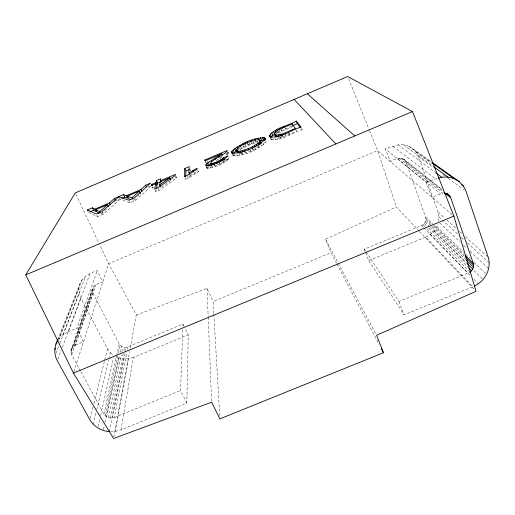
<?xml version="1.0" encoding="UTF-8"?>
<svg xmlns="http://www.w3.org/2000/svg" width="515" height="515" viewBox="0 0 515 515"><rect width="100%" height="100%" fill="white"/><g stroke="black" fill="none" stroke-linecap="round" stroke-linejoin="round"><path stroke-width="0.39" stroke-dasharray="2.58 1.93" d="M110.719 431.583L115.257 431.422L121.019 429.851L186.836 403.091L188.245 334.866L185.104 328.383M190.247 170.761L190.293 169.184M226.182 153.811L226.729 155.092L228.081 153.805L228.409 152.974L227.862 151.706M186.836 403.091L180.527 390.518L182.793 329.664M182.915 326.465L183.005 324.057L127.862 346.833C124.765 348.095 120.838 346.891 119.229 343.891L92.855 293.087C89.752 286.771 97.979 283.25 102.697 282.098L97.284 270.523C90.325 273.072 82.632 276.426 79.889 283.926L57.995 338.915M190.112 175.493L198.243 170.826L198.262 171.791L188.432 178.055L185.49 179.304L185.606 177.044M368.727 260.526L425.731 237.048L472.918 286.803L404.056 314.794L368.727 260.526L364.317 249.189L421.585 225.538C424.746 224.244 426.793 220.517 425.648 217.195L405.949 162.064C403.271 155.279 394.728 158.968 390.37 161.562L385.22 148.874L398.166 144.844L403.419 144.773L408.401 146.067L412.773 148.642L430.469 161.221M438.619 221.141L438.935 216.886L437.975 212.103L418.553 156.792L416.236 152.298L412.773 148.642M154.97 189.81L155.891 191.76L159.071 190.408L176.452 177.978L176.561 176.915L172.287 178.731M121.019 429.851L133.353 357.481L188.245 334.866M115.257 431.422L128.55 358.801L133.353 357.481M113.873 436.907L129.632 351.178M130.211 348.031L136.288 315L108.62 263.68L99.762 244.902M80.919 371.766L103.959 414.137C105.968 417.671 110.667 418.972 114.356 417.498L126.812 352.324M127.411 349.189L127.862 346.833M112.424 418.026L125.177 352.775M125.332 351.99L126.252 347.277M109.206 431.641L123.51 358.949L128.55 358.801M110.397 418.096L123.304 353.612M123.935 350.47L124.566 347.322M155.891 191.76L156.2 190.183M108.408 417.704L121.302 354.835M121.946 351.687L122.911 346.975M103.431 429.697L104.255 425.796M104.912 422.673L118.566 357.919L115.991 356.689M106.592 416.867L119.429 355.665M120.085 352.53L121.405 346.247M105.073 415.656L117.806 356.161M118.476 353.026L120.15 345.198M58.568 340.009L78.866 288.645L79.889 283.926M103.959 414.137L116.512 356.38M116.686 355.601L119.229 343.891M80.54 371.064L71.707 354.822L70.877 351.114L92.546 288.368M154.043 187.505L152.569 188.13L152.813 187.009M98.185 426.459L99.929 418.689M100.631 415.579L113.538 358.099M93.279 424.399L96.054 412.695M96.794 409.58L108.626 359.657M108.813 358.878L110.287 352.64L107.513 348.739L80.894 298.088L79.213 293.473L78.866 288.645M90.292 418.328L93.163 406.728M93.93 403.638L107.513 348.739M73.935 371.56L108.62 263.68L377.624 150.618L452.067 214.53M71.282 349.273L73.594 346.209L75.345 345.205L95.932 284.93M71.707 354.822L92.855 293.087M73.594 346.209L94.477 285.774M425.731 237.048C431.287 234.518 436.166 229.89 437.853 223.903M71.025 353.013L92.301 291.542M70.877 351.114L93.324 286.945M207.082 167.259L206.953 168.205C214.684 167.987 223.69 164.156 229.059 158.446L228.493 157.139M75.345 345.205L83.494 341.825L76.832 328.203L97.284 270.523M82.213 279.645L58.684 339.063L62.849 334.866L68.128 331.827L90.067 273.555M57.86 359.296L61.234 350.335M62.354 347.355L80.894 298.088M62.849 334.866L85.683 276.111M56.084 353.135L59.553 344.181M59.843 343.441L79.213 293.473M232.767 155.073L233.121 155.652C244.013 156.444 258.504 149.633 266.152 141.883L265.669 140.376M224.302 160.847C220.748 163.693 216.145 165.888 211.581 166.242L211.375 165.991M133.276 200.496L135.484 198.404M137.692 196.305L138.793 195.256M119.416 198.108L120.021 199.344L130.134 202.794L135.754 200.412L150.683 186.597M106.496 209.18L100.914 214.234L100.283 212.959M113.95 202.434L115.057 201.429M88.625 212.405L97.618 216.603L103.206 214.227L120.021 199.344M239.887 153.921C247.168 152.852 254.243 149.736 260.146 145.385M161.478 187.08L170.986 180.302L168.772 181.241M257.333 140.988L257.873 142.275L248.481 145.243L240.235 149.614L239.687 148.326M292.971 126.433L277.855 133.417L276.8 130.823M216.255 160.603L222.931 156.303L220.735 157.236M238.863 149.099L248.191 144.47L257.886 141.026M366.094 251.867L398.951 301.468L470.047 272.216M276.89 132.722L292.243 125.84M336.591 263.371L331.01 252.73L325.519 239.205L396.383 206.998L418.901 230.836M116.313 200.631L120.497 198.854M148.211 187.067L150.38 186.147M206.039 162.489L208.923 161.259M225.525 154.204L228.409 152.974M279.169 137.685L283.141 136.7L296.486 131.203L295.687 129.194M270.684 139.024L271.18 139.565C282.143 141.078 292.044 132.587 302.157 129.78L301.623 128.428M68.128 331.827L76.832 328.203M399.164 158.118L442.662 193.112L431.963 197.271L425.982 182.091L385.22 148.874M213.802 313.487L213.107 301.513L331.01 252.73M114.356 417.498L180.527 390.518M225.152 160.011L229.059 158.446M136.288 315L207.056 288.368L213.107 301.513M425.982 182.091L437.557 178.377M118.566 357.919L123.51 358.949M408.401 146.067L431.242 162.36M416.236 152.298L431.744 163.41M403.419 144.773L433.192 166.332M418.553 156.792L433.334 167.568M442.977 174.598L444.909 176.001M448.121 178.345L464.189 190.054M398.166 144.844L435.967 172.931M393.022 146.279L435.471 178.956M404.018 159.367L442.231 189.629M402.563 158.517L442.398 190.125M400.908 158.092L444.136 192.578M397.458 158.588L440.589 193.692M110.287 352.64L113.525 355.318M437.975 212.103L444.554 218.012M446.943 220.163L456.515 228.763M459.502 231.447L462.496 234.132M465.489 236.823L487.615 256.702M438.935 216.886L458.466 234.75M461.427 237.46L464.388 240.164M467.35 242.874L489.25 262.901M439.733 222.937L460.133 242.037M463.629 245.314L466.545 248.037M470.041 251.314L488.69 268.779M436.907 226.645L463.481 252.221M465.785 254.442L470.407 258.891M473.877 262.232L485.426 273.349M425.648 217.195L433.681 224.978M434.254 225.538L464.099 254.442M425.976 218.791L431.145 223.825M433.443 226.059L465.026 256.831M425.86 220.446L431.596 226.079M432.169 226.639L465.438 259.296M425.313 222.049L429.838 226.529M430.398 227.089L465.991 262.367M434.074 230.958L466.551 263.184M473.961 270.53L483.076 279.574M424.373 223.497L426.62 225.75M428.873 228.003L468.232 267.42M423.098 224.688L424.778 226.381M427.012 228.647L469.493 271.65M421.585 225.538L423.266 227.263M423.832 227.836L468.206 273.227M430.263 234.505L470.021 275.184M473.942 279.194L478.422 283.778M419.455 231.422L475.467 290.73M301.198 128.557L302.157 129.78M364.317 249.189L365.65 251.198M325.519 239.205L337.904 262.521M338.278 263.223L375.808 333.868M336.965 264.079L379.021 344.22M96.974 215.322L97.618 216.603M102.253 212.302L103.206 214.227M183.005 324.057L184.75 327.662M129.201 200.863L130.134 202.794M135.136 199.118L135.754 200.412M75.917 194.355L99.421 244.181M151.977 186.861L152.569 188.13M158.157 188.458L159.071 190.408M175.583 176.072L176.452 177.978M184.891 177.99L185.49 179.304M190.473 174.765L191.059 176.072M189.018 175.789L189.61 177.096M187.544 176.085L188.432 178.055M193.846 172.647L194.432 173.948M197.676 170.491L198.262 171.791M206.386 166.435L207.249 168.399M206.27 166.622L206.953 168.205M209.779 166.126L210.654 168.096M208.266 166.435L209.142 168.405M205.26 161.556L205.82 162.824M207.088 166.538L207.957 168.502M214.382 164.633L215.251 166.615M212.006 166.229L212.592 167.549M217.433 164.176L218.012 165.495M219.911 158.008L220.472 159.296M221.379 162.386L221.952 163.706M219.139 162.643L220.002 164.626M226.053 159.747L226.626 161.066M224.701 160.609L225.274 161.929M223.117 161.504L223.69 162.824M227.849 152.022L228.403 153.29M227.739 152.26L228.287 153.534M227.533 152.53L228.081 153.805M228.094 157.951L228.66 159.264M227.205 158.871L227.778 160.184M233.353 154.725L233.919 156.039M232.561 154.352L233.121 155.652M236.707 154.7L237.267 156.019M234.454 154.217L235.297 156.187M241.96 152.672L242.81 154.667M240.994 152.427L241.554 153.747M237.969 147.947L238.793 149.878M239.25 154.185L239.81 155.504M245.906 152.08L246.473 153.412M242.99 146.312L243.537 147.593M240.647 146.054L241.735 148.623M247.406 142.674L248.481 145.243M249.872 149.723L250.715 151.725M244.715 143.885L245.797 146.447M250.49 141.451L251.565 144.02M252.698 148.269L253.251 149.595M252.588 149.324L253.148 150.657M249.221 142.681L250.032 144.606M257.938 145.861L258.768 147.863M254.977 140.054L256.058 142.636M252.846 140.647L253.921 143.221M254.964 148.211L255.524 149.543M261.002 144.87L261.556 146.202M258.575 144.902L259.129 146.228M264.665 142.011L265.212 143.331M262.927 142.661L263.751 144.651M272.905 138.722L273.452 140.048M271.56 138.599L272.107 139.926M270.639 138.245L271.18 139.565M277.218 138.065L277.759 139.404M274.791 138.554L275.338 139.887M279.066 129.503L280.115 132.091M281.422 135.735L281.963 137.067M277.836 130.173L278.885 132.767M280.166 137.222L280.714 138.567M278.634 137.692L279.182 139.031M276.021 132.271L276.819 134.215M348.603 78.743L369.249 129.87M369.545 130.61L377.624 150.618L396.383 206.998M285.613 134.228L286.153 135.567M280.887 128.608L281.93 131.196M282.6 135.361L283.141 136.7M282.478 135.645L283.295 137.66M288.941 133.024L289.752 135.046M288.104 131.628L289.179 134.312M285.271 128.19L285.799 129.484M398.951 301.468L404.056 314.794M213.847 314.285L219.725 415.65M207.056 288.368L208.176 316.429M208.208 317.234L211.575 401.41"/><path stroke-width="0.77" d="M188.941 172.892L189.16 166.667L184.788 168.527L184.299 176.677L187.241 175.428L197.097 169.184L197.084 168.238L188.941 172.892L189.526 174.192M185.651 176.297L185.928 171.038L184.788 168.527M470.047 272.216C472.776 270.246 474.347 266.622 473.285 263.339L450.78 197.818L449.872 196.035L447.245 193.601M221.823 153.753L204.976 160.918L204.919 159.959L227.315 150.438C223.388 156.315 214.491 157.757 210.229 163.384L210.429 163.628C217.201 163.487 222.145 158.015 227.926 155.826C222.512 161.51 213.545 165.321 205.8 165.598L205.936 164.665L207.841 162.849L221.823 153.753L222.377 155.028M236.604 150.38L237.454 151.146L240.434 151.107L246.756 149.241L252.138 146.936L259.045 142.739L260.152 140.788L259.489 139.79C253.457 139.25 247.792 142.642 242.449 145.03C239.72 146.569 234.254 149.138 237.718 152.981M274.604 134.293L275.551 135.014C282.658 135.361 288.896 130.617 295.417 128.525L291.934 123.838C286.604 127.314 277.688 127.701 274.437 133.758L275.673 136.919L275.615 135.722M160.545 186.887L159.644 184.956L160.223 181.84L169.815 177.759L170.697 179.664M161.015 182.014L160.429 180.752L160.802 178.724L156.457 180.578L156.026 182.625L157.204 185.143L157.616 183.07L156.457 180.578M232.207 153.779L231.647 152.479L231.866 151.352C240.544 143.653 252.897 137.705 264.588 137.769L265.56 139.507M156.515 188.612L156.985 186.25L155.8 183.72L151.378 185.6L151.635 184.492L156.026 182.625M155.8 183.72L154.667 189.16L157.854 187.808L175.287 175.435L175.403 174.385L160.429 180.752M109.206 431.641C101.397 430.888 93.917 426.742 89.906 419.873L57.3 360.79C53.65 354.178 54.397 346.241 57.699 339.662M54.745 349.685L55.33 348.198M55.923 344.117L57.995 340.325M270.587 138.014L271.386 136.668L274.611 134.048M25.75 274.881L75.242 192.906L347.702 76.523L412.509 111.581L453.895 216.1L476.021 291.316L376.562 335.284L383.482 352.736L219.911 418.843L211.607 402.215L113.583 438.477L73.445 373.085L25.75 274.881L412.509 111.581M269.512 135.4C275.943 127.302 287.827 126.085 296.318 121.083L301.088 127.076C290.962 129.909 281.074 138.342 270.098 136.932L269.512 135.4L270.317 137.357M237.042 150.245L232.98 153.94L231.866 151.352M139.243 191.162L127.488 196.157L132.04 197.927L139.243 191.162L140.447 193.685M94.863 209.129L109.399 202.949L114.407 198.462L123.484 194.599L126.387 195.726L140.994 189.514L145.591 185.2L150.657 183.044L134.512 197.824L128.885 200.213L118.817 196.872L101.931 211.665L96.337 214.04L87.389 209.953L92.417 207.815L94.863 209.129L96.105 211.614L93.64 210.268L92.417 207.815M107.493 204.655L95.796 209.631L99.646 211.684L107.493 204.655L108.42 206.534M159.644 184.956L169.815 177.759M210.686 164.246L208.987 165.431L207.841 162.849M474.296 286.05C484.95 281.338 491.819 268.63 488.214 257.243L466.12 191.464L463.416 186.095L459.316 181.718L432.439 162.618M90.054 211.794L93.64 210.268M121.894 198.262L124.682 197.071L127.598 198.23L126.387 195.726M157.616 183.07L161.24 181.531M185.928 171.038L189.565 169.493M292.971 125.531L297.348 123.671L300.715 127.945M73.445 373.085L453.895 216.1M438.252 178.184C445.308 175.744 453.355 177.327 459.316 181.718M259.74 140.55L264.877 140.106L263.802 137.505M444.767 193.08L448.494 194.593M130.662 199.459L128.698 198.674L127.488 196.157M98.977 213.184L97.045 212.129L95.796 209.631M432.548 163.294L454.082 178.654M461.479 184.705L463.416 186.095M433.842 166.802L448.082 177.115M436.604 173.407L441.728 177.218M446.724 193.537L449.872 196.035M444.554 192.848L450.78 197.818M307.358 93.756L354.79 135.954M465.245 255.556L473.285 263.339M465.599 257.391L473.639 265.219M466.584 260.423L473.465 267.182M467.124 263.487L472.77 269.081M468.792 267.987L471.605 270.8M294.11 99.414L335.877 143.936M231.647 152.479L232.001 153.045C243.183 153.65 257.114 147.071 265.064 139.25L265.019 138.2M381.248 348.475L383.482 352.736M87.389 209.953L88.007 211.176M99.646 211.684L100.283 212.959M109.399 202.949L110.319 204.816M114.407 198.462L115.309 200.309M123.484 194.599L124.682 197.071M132.04 197.927L132.658 199.208M140.994 189.514L141.889 191.4M145.591 185.2L146.472 187.061M151.635 184.492L152.221 185.754M192.797 170.568L193.376 171.868M206.676 163.822L207.532 165.766M204.919 159.959L205.479 161.227M205.936 164.665L206.509 165.965M214.163 162.94L214.742 164.253M213.165 163.255L213.744 164.568M211.259 160.487L211.826 161.774M212.264 163.493L212.843 164.806M211.485 163.641L212.064 164.955M210.867 163.699L211.446 165.006M210.661 163.641L211.517 165.592M210.429 163.628L211.292 165.592M210.229 163.384L211.092 165.341M215.128 158.041L215.695 159.322M216.841 161.903L217.414 163.216M216.03 162.238L216.609 163.551M221.263 159.714L221.836 161.028M218.682 155.852L219.236 157.127M220.066 160.39L220.639 161.704M218.579 161.131L219.152 162.444M223.368 157.661L224.218 159.624M223.336 157.918L224.186 159.882M223.162 158.227L224.019 160.191M222.815 158.601L223.388 159.914M222.242 159.071L222.815 160.384M236.572 149.936L237.679 152.53M234.821 148.429L235.915 150.992M233.07 149.871L234.171 152.446M240.434 151.107L240.994 152.427M237.08 146.936L237.898 148.854M238.773 151.288L239.61 153.264M236.739 149.414L237.286 150.708M237.454 151.146L238.291 153.11M242.958 143.794L243.498 145.069M244.509 150.032L245.069 151.359M242.43 150.657L242.996 151.977M239.861 145.365L240.402 146.64M247.116 141.915L247.651 143.196M248.011 148.751L248.571 150.077M245.011 142.835L245.552 144.11M251.095 140.318L251.629 141.599M252.138 146.936L252.698 148.269M254.931 138.986L255.466 140.273M256.438 144.625L256.991 145.945M254.539 145.719L255.092 147.045M260.036 140.305L261.124 142.919L259.489 139.79M260.152 140.788L261.24 143.408M260.062 141.355L260.88 143.325M258.073 138.104L258.871 140.029M259.644 142.089L260.468 144.065M259.045 142.739L259.875 144.721M258.028 143.576L258.575 144.902M262.386 137.421L263.461 140.009M260.481 137.608L261.549 140.183M264.588 137.769L265.399 139.726M270.324 134.074L271.386 136.668M276.497 135.155L277.038 136.481M275.551 135.014L276.362 136.996M274.553 133.108L275.351 135.065M273.555 131.467L275.506 136.372M271.74 132.741L272.802 135.329M280.881 134.396L281.422 135.735M279.8 134.685L280.34 136.018M277.038 129.516L277.559 130.804M278.087 135.02L278.898 137.016M275.242 130.462L276.027 132.4M285.072 132.889L285.613 134.228M281.744 127.302L282.265 128.589M282.059 134.029L282.6 135.361M279.619 128.261L280.141 129.548M283.907 126.362L284.428 127.656M291.934 123.838L292.449 125.139M296.318 121.083L297.348 123.671"/></g></svg>
